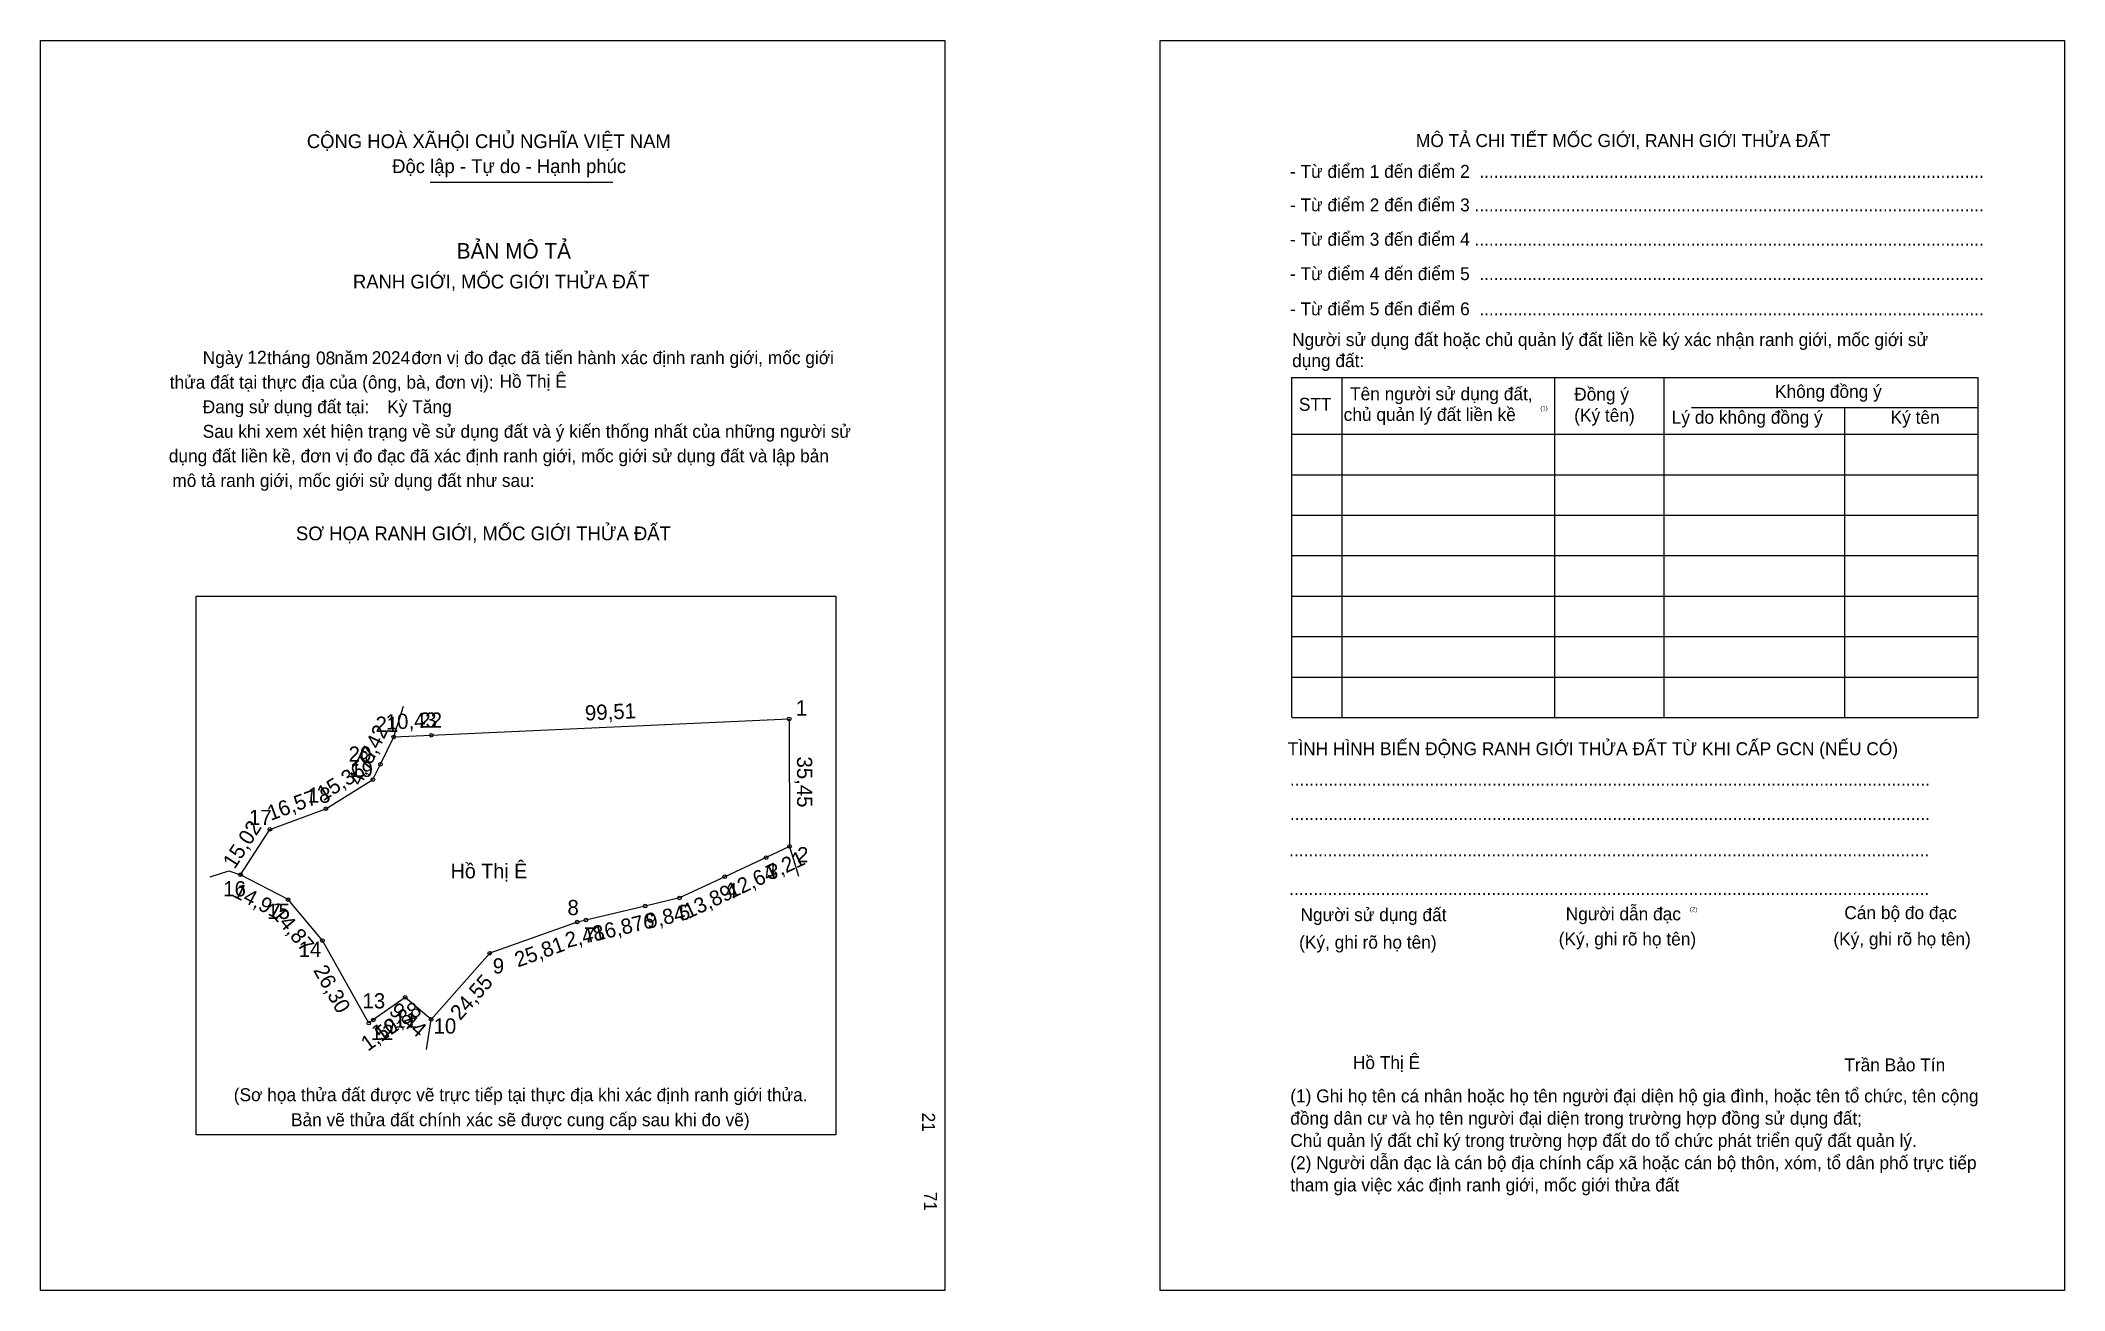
# Model space of a CAD drawing. Extents: x 547383 to 547946, y 1824608 to 1824955.
import ezdxf

# ---------------------------------------------------------------- set-up
doc = ezdxf.new("R2010")
doc.units = 0
for name, color, linetype in [('bmtKhungInTrang1', 7, 'Continuous'), ('bmtKhungInTrang2', 7, 'Continuous'), ('bmtNoiDung', 7, 'Continuous'), ('bmtTemplate', 7, 'Continuous'), ('CanhThua', 7, 'Continuous'), ('ChieuDaiCanhThua', 7, 'Continuous'), ('MocDinhThua', 7, 'Continuous'), ('RauThua', 7, 'Continuous'), ('SoHieuDinhThua', 7, 'Continuous'), ('TenChuSuDung', 7, 'Continuous')]:
    doc.layers.add(name, color=color, linetype=linetype)

msp = doc.modelspace()

# ---------------------------------------------------------------- linework, layer by layer
at = {"layer": 'bmtKhungInTrang1'}
msp.add_lwpolyline([(547383.43, 1824954.99), (547634.54, 1824954.99), (547634.54, 1824607.68), (547383.43, 1824607.68)], close=True, dxfattribs=at)
at = {"layer": 'bmtKhungInTrang2'}
msp.add_lwpolyline([(547694.41, 1824954.99), (547945.52, 1824954.99), (547945.52, 1824607.68), (547694.41, 1824607.68)], close=True, dxfattribs=at)
at = {"layer": 'bmtTemplate'}
for p, q in [((547491.64, 1824915.62), (547542.42, 1824915.62)), ((547744.79, 1824861.31), (547744.79, 1824766.89)), ((547803.86, 1824861.31), (547803.86, 1824766.89)), ((547834.25, 1824861.42), (547834.25, 1824766.89)), ((547921.47, 1824861.31), (547921.47, 1824766.89)), ((547841.95, 1824852.99), (547921.47, 1824852.99)), ((547731.02, 1824845.58), (547921.47, 1824845.58)), ((547731.02, 1824834.33), (547921.47, 1824834.33)), ((547731.02, 1824823.09), (547921.47, 1824823.09)), ((547731.02, 1824811.85), (547921.47, 1824811.85)), ((547731.02, 1824800.61), (547921.47, 1824800.61)), ((547731.02, 1824789.37), (547921.47, 1824789.37)), ((547731.02, 1824778.13), (547921.47, 1824778.13)), ((547731.02, 1824766.89), (547921.47, 1824766.89))]:
    msp.add_line(p, q, dxfattribs=at)
for points in [[(547730.89, 1824861.31), (547921.47, 1824861.31)], [(547730.89, 1824861.31), (547730.89, 1824766.89)], [(547884.4, 1824852.88), (547884.4, 1824766.89)]]:
    msp.add_lwpolyline(points, dxfattribs=at)
msp.add_lwpolyline([(547426.63, 1824650.94), (547426.63, 1824800.6), (547604.31, 1824800.6), (547604.31, 1824650.94)], close=True, dxfattribs=at)
at = {"layer": 'CanhThua'}
for p, q in [((547491.97, 1824761.95), (547591.38, 1824766.5)), ((547591.38, 1824766.5), (547591.46, 1824731.05)), ((547477.84, 1824753.92), (547481.55, 1824761.48)), ((547481.55, 1824761.48), (547491.97, 1824761.95)), ((547462.69, 1824741.52), (547475.74, 1824749.64)), ((547475.74, 1824749.64), (547477.84, 1824753.92)), ((547447.14, 1824735.81), (547462.69, 1824741.52)), ((547438.99, 1824723.2), (547447.14, 1824735.81)), ((547584.93, 1824727.99), (547573.48, 1824722.64)), ((547591.46, 1824731.05), (547584.93, 1824727.99)), ((547452.21, 1824716.32), (547438.99, 1824723.2)), ((547573.48, 1824722.64), (547560.9, 1824716.75)), ((547461.75, 1824704.91), (547452.21, 1824716.32)), ((547560.9, 1824716.75), (547551.33, 1824714.49)), ((547532.49, 1824710.04), (547508.18, 1824701.38)), ((547534.91, 1824710.61), (547532.49, 1824710.04)), ((547551.33, 1824714.49), (547534.91, 1824710.61)), ((547474.62, 1824681.97), (547461.75, 1824704.91)), ((547508.18, 1824701.38), (547491.91, 1824682.99)), ((547484.74, 1824689.13), (547475.86, 1824682.85)), ((547491.91, 1824682.99), (547484.74, 1824689.13)), ((547475.86, 1824682.85), (547474.62, 1824681.97))]:
    msp.add_line(p, q, dxfattribs=at)
at = {"layer": 'MocDinhThua'}
for centre in [(547591.38, 1824766.5), (547481.55, 1824761.48), (547491.97, 1824761.95), (547477.84, 1824753.92), (547475.74, 1824749.64), (547462.69, 1824741.52), (547447.14, 1824735.81), (547591.46, 1824731.05), (547584.93, 1824727.99), (547438.99, 1824723.2), (547573.48, 1824722.64), (547452.21, 1824716.32), (547551.33, 1824714.49), (547560.9, 1824716.75), (547532.49, 1824710.04), (547534.91, 1824710.61), (547461.75, 1824704.91), (547508.18, 1824701.38), (547484.74, 1824689.13), (547474.62, 1824681.97), (547475.86, 1824682.85), (547491.91, 1824682.99)]:
    msp.add_circle(centre, 0.508, dxfattribs=at)
at = {"layer": 'RauThua'}
for p, q in [((547481.55, 1824761.48), (547484.29, 1824770.08)), ((547591.46, 1824731.05), (547593.9, 1824722.84)), ((547430.56, 1824722.58), (547435.76, 1824724.28)), ((547435.76, 1824724.28), (547438.99, 1824723.2)), ((547490.61, 1824674.64), (547491.91, 1824682.99))]:
    msp.add_line(p, q, dxfattribs=at)

# ---------------------------------------------------------------- texts
at = {"layer": 'bmtNoiDung'}
for s, p in [('12', (547440.9, 1824865.18)), ('08', (547459.95, 1824864.98)), ('2024', (547475.41, 1824865.06)), ('Hồ Thị Ê', (547510.9, 1824858.5)), ('Kỳ Tăng', (547479.73, 1824851.43)), ('Hồ Thị Ê', (547747.89, 1824669.23))]:
    msp.add_text(s, height=3.593, dxfattribs=at).set_placement(p)
for s, p in [('21', (547628.28, 1824657.12)), ('71', (547628.79, 1824635.13))]:
    msp.add_text(s, height=3.593, rotation=270, dxfattribs=at).set_placement(p)
at = {"layer": 'bmtTemplate'}
for s, height, p in [('CỘNG HOÀ XÃHỘI CHỦ NGHĨA VIỆT NAM', 3.8323, (547457.4, 1824925.08)), ('MÔ TẢ CHI TIẾT MỐC GIỚI, RANH GIỚI THỬA ĐẤT', 3.5914, (547765.41, 1824925.38)), ('Độc lập - Tự do - Hạnh phúc', 3.8323, (547481.1, 1824918.14)), ('- Từ điểm 1 đến điểm 2  .........................................................................................................', 3.59143, (547730.41, 1824916.82)), ('- Từ điểm 2 đến điểm 3 ..........................................................................................................', 3.59143, (547730.41, 1824907.51)), ('- Từ điểm 3 đến điểm 4 ..........................................................................................................', 3.59143, (547730.41, 1824897.96)), ('BẢN MÔ TẢ', 4.311, (547499.04, 1824894.39)), ('RANH GIỚI, MỐC GIỚI THỬA ĐẤT', 3.8323, (547470.21, 1824886.08)), ('- Từ điểm 4 đến điểm 5  .........................................................................................................', 3.59143, (547730.41, 1824888.4)), ('- Từ điểm 5 đến điểm 6  .........................................................................................................', 3.59143, (547730.41, 1824878.62)), ('Người sử dụng đất hoặc chủ quản lý đất liền kề ký xác nhận ranh giới, mốc giới sử', 3.5914, (547731.02, 1824870.08)), ('Ngày     tháng     năm         đơn vị đo đạc đã tiến hành xác định ranh giới, mốc giới ', 3.5928, (547428.49, 1824865.06)), ('dụng đất:', 3.591, (547731.02, 1824864.24)), ('thửa đất tại thực địa của (ông, bà, đơn vị):', 3.5928, (547419.33, 1824858.24)), ('Đang sử dụng đất tại:', 3.5928, (547428.49, 1824851.41)), ('STT', 3.591, (547732.89, 1824852.1)), ('Tên người sử dụng đất,', 3.5914, (547747.11, 1824855.02)), ('Đồng ý', 3.591, (547809.35, 1824854.91)), ('Không đồng ý', 3.5914, (547865.12, 1824855.69)), ('chủ quản lý đất liền kề', 3.5914, (547745.34, 1824849.28)), ('(1)', 1.198, (547799.97, 1824852.22)), ('(Ký tên)', 3.591, (547809.35, 1824849.06)), ('Lý do không đồng ý', 3.5914, (547836.44, 1824848.5)), ('Ký tên', 3.591, (547897.22, 1824848.5)), ('Sau khi xem xét hiện trạng về sử dụng đất và ý kiến thống nhất của những người sử ', 3.5928, (547428.49, 1824844.59)), ('dụng đất liền kề, đơn vị đo đạc đã xác định ranh giới, mốc giới sử dụng đất và lập bản', 3.5928, (547419.06, 1824837.77)), ('mô tả ranh giới, mốc giới sử dụng đất như sau:', 3.5928, (547420.05, 1824830.94)), ('SƠ HỌA RANH GIỚI, MỐC GIỚI THỬA ĐẤT', 3.8323, (547454.38, 1824816.12)), ('TÌNH HÌNH BIẾN ĐỘNG RANH GIỚI THỬA ĐẤT TỪ KHI CẤP GCN (NẾU CÓ)', 3.5914, (547729.8, 1824756.41)), ('.....................................................................................................................................', 3.59681, (547730.41, 1824747.96)), ('.....................................................................................................................................', 3.59681, (547730.41, 1824738.41)), ('.....................................................................................................................................', 3.59681, (547730.22, 1824728.29)), ('.....................................................................................................................................', 3.59681, (547730.22, 1824717.61)), ('Người dẫn đạc', 3.5914, (547807, 1824710.53)), ('Cán bộ đo đạc', 3.5914, (547884.37, 1824710.87)), ('Người sử dụng đất', 3.5914, (547733.34, 1824710.31)), ('(2)', 1.198, (547841.49, 1824713.01)), ('(Ký, ghi rõ họ tên)', 3.5914, (547732.97, 1824702.67)), ('(Ký, ghi rõ họ tên)', 3.5914, (547805.05, 1824703.57)), ('(Ký, ghi rõ họ tên)', 3.5914, (547881.32, 1824703.57)), ('Trần Bảo Tín', 3.5914, (547884.37, 1824668.58)), ('(Sơ họa thửa đất được vẽ trực tiếp tại thực địa khi xác định ranh giới thửa.', 3.5928, (547437.11, 1824660.29)), ('(1) Ghi họ tên cá nhân hoặc họ tên người đại diện hộ gia đình, hoặc tên tổ chức, tên cộng', 3.5914, (547730.51, 1824659.95)), ('Bản vẽ thửa đất chính xác sẽ được cung cấp sau khi đo vẽ)', 3.5928, (547453, 1824653.34)), ('đồng dân cư và họ tên người đại diện trong trường hợp đồng sử dụng đất;', 3.5914, (547730.51, 1824653.76)), ('Chủ quản lý đất chỉ ký trong trường hợp đất do tổ chức phát triển quỹ đất quản lý.', 3.5914, (547730.51, 1824647.58)), ('(2) Người dẫn đạc là cán bộ địa chính cấp xã hoặc cán bộ thôn, xóm, tổ dân phố trực tiếp', 3.5914, (547730.51, 1824641.4)), ('tham gia việc xác định ranh giới, mốc giới thửa đất', 3.5914, (547730.51, 1824635.22))]:
    msp.add_text(s, height=height, dxfattribs=at).set_placement(p)
at = {"layer": 'ChieuDaiCanhThua'}
for s, rotation, p in [('99,51', 2.6172, (547534.73, 1824766.03)), ('10,43', 2.6148, (547479.41, 1824763.5)), ('8,42', 63.8703, (547475.33, 1824753.61)), ('15,36', 31.886, (547461.93, 1824743.54)), ('4,77', 63.8647, (547472.42, 1824747.67)), ('35,45', 270.1261, (547593.52, 1824756.05)), ('16,57', 20.1571, (547447.37, 1824738.15)), ('15,02', 57.127, (547437.35, 1824724.57)), ('12,64', 25.0725, (547575.33, 1824716.49)), ('7,21', 25.0784, (547586.17, 1824721.56)), ('14,91', 332.4964, (547436.59, 1824717.29)), ('13,89', 25.0762, (547563.3, 1824710.87)), ('9,84', 13.2932, (547552.12, 1824708.15)), ('14,87', 309.9057, (547447.45, 1824712.11)), ('2,48', 13.2867, (547529.69, 1824702.85)), ('16,87', 13.2934, (547537.51, 1824704.7)), ('25,81', 19.6089, (547516.01, 1824697.43)), ('26,30', 299.3045, (547459.1, 1824696.66)), ('24,55', 48.5138, (547499.98, 1824682.52)), ('10,88', 35.2548, (547478.03, 1824676.61)), ('9,44', 319.4191, (547479.94, 1824684.88)), ('1,52', 35.2611, (547474.34, 1824674))]:
    msp.add_text(s, height=4.233, rotation=rotation, dxfattribs=at).set_placement(p)
at = {"layer": 'SoHieuDinhThua'}
for s, height, p in [('1', 4.23, (547593.2, 1824767.44)), ('21', 4.233, (547476.48, 1824762.9)), ('22', 4.233, (547488.65, 1824764.06)), ('20', 4.233, (547469, 1824754.6)), ('19', 4.233, (547469.44, 1824750.36)), ('18', 4.233, (547457.68, 1824743.21)), ('17', 4.233, (547441.34, 1824737)), ('3', 4.23, (547585.21, 1824722.04)), ('2', 4.23, (547593.54, 1824726.66)), ('16', 4.233, (547434.18, 1824717.19)), ('4', 4.23, (547573.78, 1824716.69)), ('15', 4.233, (547446.39, 1824710.9)), ('8', 4.23, (547529.78, 1824711.98)), ('5', 4.23, (547560.77, 1824710.64)), ('6', 4.23, (547550.79, 1824708.25)), ('14', 4.233, (547455.12, 1824700.39)), ('7', 4.23, (547534.37, 1824704.37)), ('9', 4.23, (547509.04, 1824695.76)), ('13', 4.233, (547472.86, 1824686.05)), ('12', 4.233, (547475.17, 1824677.28)), ('11', 4.233, (547481.7, 1824680.67)), ('10', 4.233, (547492.6, 1824679.07))]:
    msp.add_text(s, height=height, dxfattribs=at).set_placement(p)
at = {"layer": 'TenChuSuDung'}
msp.add_text('Hồ Thị Ê', height=4.088, dxfattribs=at).set_placement((547497.33, 1824722.2))

doc.saveas('drawing.dxf')
